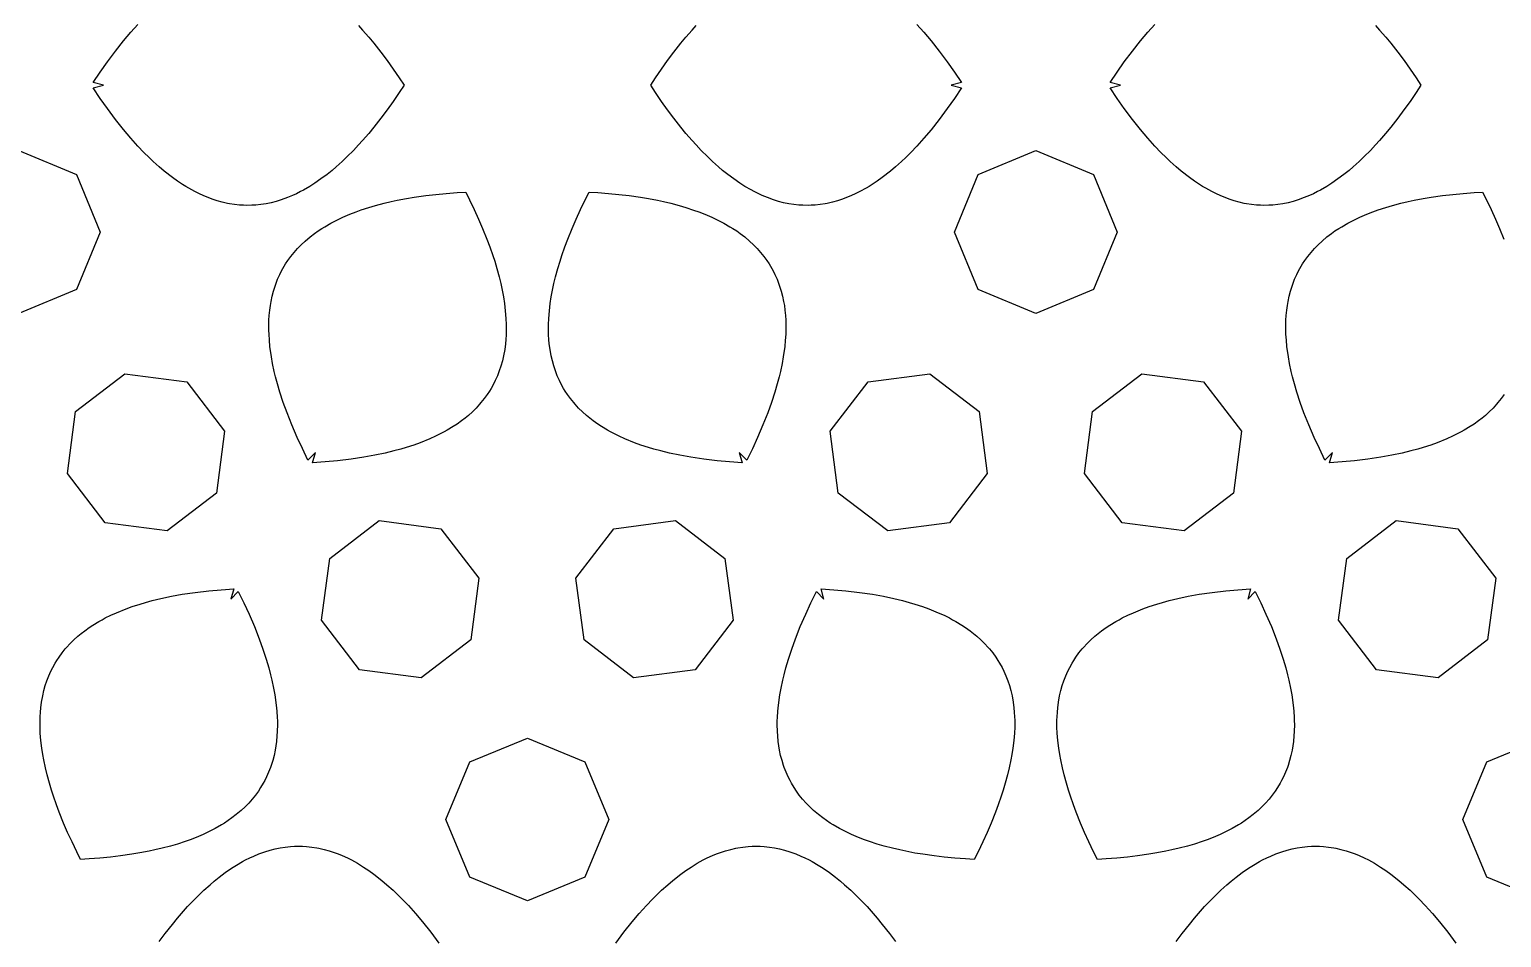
# Model space of a CAD drawing. Header units: metres. Extents: x 20 to 1108, y 20 to 485.
# Drawn here: x 221.62 to 265.05, y 46.83 to 73.61 of the extents above; entities that cross this region are included whole.
import ezdxf

# ---------------------------------------------------------------- set-up
doc = ezdxf.new("R2010")
doc.units = ezdxf.units.M

msp = doc.modelspace()

# ---------------------------------------------------------------- linework, layer by layer
for p, q in [((224.399, 73.2725), (224.609, 73.5205)), ((224.609, 73.5205), (224.819, 73.7559)), ((231.329, 73.7227), (231.449, 73.5889)), ((231.449, 73.5889), (231.629, 73.3799)), ((240.988, 73.3799), (241.168, 73.5889)), ((241.168, 73.5889), (241.288, 73.7227)), ((247.798, 73.7549), (248.009, 73.5205)), ((248.009, 73.5205), (248.219, 73.2725)), ((254.399, 73.2725), (254.609, 73.5205)), ((254.609, 73.5205), (254.819, 73.7559)), ((261.329, 73.7227), (261.449, 73.5889)), ((261.449, 73.5889), (261.629, 73.3799)), ((223.919, 72.6484), (224.159, 72.9697)), ((224.159, 72.9697), (224.399, 73.2725)), ((231.629, 73.3799), (231.779, 73.1982)), ((231.779, 73.1982), (231.988, 72.9307)), ((240.629, 72.9307), (240.838, 73.1982)), ((240.838, 73.1982), (240.988, 73.3799)), ((248.219, 73.2725), (248.458, 72.9697)), ((248.458, 72.9697), (248.698, 72.6484)), ((253.919, 72.6484), (254.159, 72.9697)), ((254.159, 72.9697), (254.399, 73.2725)), ((261.629, 73.3799), (261.779, 73.1982)), ((261.779, 73.1982), (261.988, 72.9307)), ((223.709, 72.3506), (223.919, 72.6484)), ((231.988, 72.9307), (232.17, 72.6895)), ((232.17, 72.6895), (232.35, 72.4375)), ((240.269, 72.4375), (240.447, 72.6895)), ((240.447, 72.6895), (240.629, 72.9307)), ((248.698, 72.6484), (248.908, 72.3506)), ((253.709, 72.3506), (253.919, 72.6484)), ((261.988, 72.9307), (262.17, 72.6895)), ((262.17, 72.6895), (262.35, 72.4375)), ((223.499, 72.0391), (223.709, 72.3506)), ((232.35, 72.4375), (232.529, 72.1748)), ((232.529, 72.1748), (232.67, 71.9619)), ((239.947, 71.9609), (240.089, 72.1748)), ((240.089, 72.1748), (240.269, 72.4375)), ((248.908, 72.3506), (249.118, 72.0391)), ((253.499, 72.0391), (253.709, 72.3506)), ((262.35, 72.4375), (262.529, 72.1748)), ((262.529, 72.1748), (262.67, 71.9619)), ((223.806, 71.9609), (223.499, 72.0391)), ((223.499, 71.8828), (223.806, 71.9609)), ((223.709, 71.5723), (223.499, 71.8828)), ((232.529, 71.748), (232.349, 71.4844)), ((232.67, 71.9619), (232.529, 71.748)), ((240.089, 71.748), (239.947, 71.9609)), ((240.268, 71.4854), (240.089, 71.748)), ((249.118, 72.0391), (248.812, 71.9609)), ((248.812, 71.9609), (249.118, 71.8828)), ((249.118, 71.8828), (248.908, 71.5723)), ((253.806, 71.9609), (253.499, 72.0391)), ((253.499, 71.8828), (253.806, 71.9609)), ((253.709, 71.5723), (253.499, 71.8828)), ((262.529, 71.748), (262.349, 71.4844)), ((262.67, 71.9619), (262.529, 71.748)), ((223.919, 71.2744), (223.709, 71.5723)), ((224.159, 70.9521), (223.919, 71.2744)), ((232.169, 71.2324), (231.988, 70.9922)), ((232.349, 71.4844), (232.169, 71.2324)), ((240.447, 71.2324), (240.268, 71.4854)), ((240.629, 70.9922), (240.447, 71.2324)), ((248.698, 71.2734), (248.458, 70.9521)), ((248.908, 71.5723), (248.698, 71.2734)), ((253.919, 71.2744), (253.709, 71.5723)), ((254.159, 70.9521), (253.919, 71.2744)), ((262.169, 71.2324), (261.988, 70.9922)), ((262.349, 71.4844), (262.169, 71.2324)), ((224.399, 70.6504), (224.159, 70.9521)), ((231.988, 70.9922), (231.779, 70.7246)), ((240.838, 70.7246), (240.629, 70.9922)), ((248.458, 70.9521), (248.218, 70.6494)), ((254.399, 70.6504), (254.159, 70.9521)), ((261.988, 70.9922), (261.779, 70.7246)), ((224.609, 70.4023), (224.399, 70.6504)), ((224.82, 70.167), (224.609, 70.4023)), ((231.628, 70.542), (231.448, 70.333)), ((231.779, 70.7246), (231.628, 70.542)), ((240.988, 70.542), (240.838, 70.7246)), ((241.168, 70.333), (240.988, 70.542)), ((248.009, 70.4023), (247.799, 70.167)), ((248.218, 70.6494), (248.009, 70.4023)), ((254.609, 70.4023), (254.399, 70.6504)), ((254.82, 70.167), (254.609, 70.4023)), ((261.628, 70.542), (261.448, 70.333)), ((261.779, 70.7246), (261.628, 70.542)), ((221.309, 70.0312), (223.006, 69.3281)), ((224.998, 69.9785), (224.82, 70.167)), ((225.149, 69.8291), (224.998, 69.9785)), ((231.179, 70.04), (230.998, 69.8574)), ((231.328, 70.1992), (231.179, 70.04)), ((231.448, 70.333), (231.328, 70.1992)), ((241.288, 70.2002), (241.168, 70.333)), ((241.439, 70.04), (241.288, 70.2002)), ((241.619, 69.8574), (241.439, 70.04)), ((247.618, 69.9775), (247.469, 69.8291)), ((247.799, 70.167), (247.618, 69.9775)), ((249.612, 69.3281), (251.309, 70.0312)), ((251.309, 70.0312), (253.006, 69.3281)), ((254.998, 69.9785), (254.82, 70.167)), ((255.149, 69.8291), (254.998, 69.9785)), ((261.179, 70.04), (260.998, 69.8574)), ((261.328, 70.1992), (261.179, 70.04)), ((261.448, 70.333), (261.328, 70.1992)), ((225.269, 69.7158), (225.149, 69.8291)), ((225.449, 69.5527), (225.269, 69.7158)), ((225.599, 69.4268), (225.449, 69.5527)), ((230.669, 69.5527), (230.549, 69.4502)), ((230.85, 69.7158), (230.669, 69.5527)), ((230.998, 69.8574), (230.85, 69.7158)), ((241.768, 69.7148), (241.619, 69.8574)), ((241.948, 69.5527), (241.768, 69.7148)), ((242.068, 69.4512), (241.948, 69.5527)), ((247.168, 69.5527), (247.019, 69.4268)), ((247.349, 69.7148), (247.168, 69.5527)), ((247.469, 69.8291), (247.349, 69.7148)), ((255.269, 69.7158), (255.149, 69.8291)), ((255.449, 69.5527), (255.269, 69.7158)), ((255.599, 69.4268), (255.449, 69.5527)), ((260.669, 69.5527), (260.549, 69.4502)), ((260.85, 69.7158), (260.669, 69.5527)), ((260.998, 69.8574), (260.85, 69.7158)), ((223.006, 69.3281), (223.709, 67.6309)), ((225.839, 69.2383), (225.599, 69.4268)), ((225.988, 69.1318), (225.839, 69.2383)), ((226.139, 69.0322), (225.988, 69.1318)), ((230.038, 69.0703), (229.89, 68.9766)), ((230.22, 69.1963), (230.038, 69.0703)), ((230.399, 69.3301), (230.22, 69.1963)), ((230.549, 69.4502), (230.399, 69.3301)), ((242.219, 69.3301), (242.068, 69.4512)), ((242.398, 69.1963), (242.219, 69.3301)), ((242.579, 69.0703), (242.398, 69.1963)), ((242.728, 68.9756), (242.579, 69.0703)), ((246.629, 69.1318), (246.479, 69.0322)), ((246.779, 69.2383), (246.629, 69.1318)), ((247.019, 69.4268), (246.779, 69.2383)), ((248.908, 67.6309), (249.612, 69.3281)), ((253.006, 69.3281), (253.709, 67.6309)), ((255.839, 69.2383), (255.599, 69.4268)), ((255.988, 69.1318), (255.839, 69.2383)), ((256.139, 69.0322), (255.988, 69.1318)), ((260.038, 69.0703), (259.89, 68.9766)), ((260.22, 69.1963), (260.038, 69.0703)), ((260.399, 69.3301), (260.22, 69.1963)), ((260.549, 69.4502), (260.399, 69.3301)), ((226.23, 68.9756), (226.139, 69.0322)), ((226.319, 68.9219), (226.23, 68.9756)), ((226.498, 68.8232), (226.319, 68.9219)), ((226.618, 68.7637), (226.498, 68.8232)), ((226.769, 68.6953), (226.618, 68.7637)), ((226.89, 68.6455), (226.769, 68.6953)), ((227.008, 68.6016), (226.89, 68.6455)), ((229.229, 68.6455), (229.049, 68.5811)), ((229.379, 68.708), (229.229, 68.6455)), ((229.498, 68.7627), (229.379, 68.708)), ((229.618, 68.8232), (229.498, 68.7627)), ((229.709, 68.8711), (229.618, 68.8232)), ((229.89, 68.9766), (229.709, 68.8711)), ((232.47, 68.5674), (232.739, 68.6182)), ((232.739, 68.6182), (232.973, 68.6572)), ((232.973, 68.6572), (233.31, 68.7051)), ((233.31, 68.7051), (233.609, 68.7412)), ((233.609, 68.7412), (233.917, 68.7705)), ((233.917, 68.7705), (234.235, 68.7949)), ((234.235, 68.7949), (234.489, 68.8105)), ((234.489, 68.8105), (234.604, 68.5811)), ((238.014, 68.5811), (238.128, 68.8105)), ((238.128, 68.8105), (238.383, 68.7949)), ((238.383, 68.7949), (238.7, 68.7705)), ((238.7, 68.7705), (239.009, 68.7412)), ((239.009, 68.7412), (239.308, 68.7051)), ((239.308, 68.7051), (239.645, 68.6572)), ((239.645, 68.6572), (239.878, 68.6191)), ((239.878, 68.6191), (240.148, 68.5674)), ((242.907, 68.8721), (242.728, 68.9756)), ((242.998, 68.8232), (242.907, 68.8721)), ((243.119, 68.7637), (242.998, 68.8232)), ((243.238, 68.708), (243.119, 68.7637)), ((243.389, 68.6455), (243.238, 68.708)), ((243.568, 68.5811), (243.389, 68.6455)), ((245.728, 68.6455), (245.608, 68.6006)), ((245.848, 68.6953), (245.728, 68.6455)), ((245.998, 68.7637), (245.848, 68.6953)), ((246.119, 68.8232), (245.998, 68.7637)), ((246.299, 68.9219), (246.119, 68.8232)), ((246.389, 68.9756), (246.299, 68.9219)), ((246.479, 69.0322), (246.389, 68.9756)), ((256.23, 68.9756), (256.139, 69.0322)), ((256.319, 68.9219), (256.23, 68.9756)), ((256.498, 68.8232), (256.319, 68.9219)), ((256.618, 68.7637), (256.498, 68.8232)), ((256.769, 68.6953), (256.618, 68.7637)), ((256.89, 68.6455), (256.769, 68.6953)), ((257.008, 68.6016), (256.89, 68.6455)), ((259.229, 68.6455), (259.049, 68.5811)), ((259.38, 68.708), (259.229, 68.6455)), ((259.498, 68.7627), (259.38, 68.708)), ((259.618, 68.8232), (259.498, 68.7627)), ((259.709, 68.8711), (259.618, 68.8232)), ((259.89, 68.9766), (259.709, 68.8711)), ((262.47, 68.5674), (262.739, 68.6182)), ((262.739, 68.6182), (262.973, 68.6572)), ((262.973, 68.6572), (263.31, 68.7051)), ((263.31, 68.7051), (263.609, 68.7412)), ((263.609, 68.7412), (263.917, 68.7705)), ((263.917, 68.7705), (264.235, 68.7949)), ((264.235, 68.7949), (264.489, 68.8105)), ((264.489, 68.8105), (264.604, 68.5811)), ((227.158, 68.5527), (227.008, 68.6016)), ((227.308, 68.5117), (227.158, 68.5527)), ((227.459, 68.4775), (227.308, 68.5117)), ((227.519, 68.4658), (227.459, 68.4775)), ((227.67, 68.4424), (227.519, 68.4658)), ((227.82, 68.4277), (227.67, 68.4424)), ((227.939, 68.4199), (227.82, 68.4277)), ((228.029, 68.418), (227.939, 68.4199)), ((228.179, 68.4199), (228.029, 68.418)), ((228.298, 68.4277), (228.179, 68.4199)), ((228.448, 68.4424), (228.298, 68.4277)), ((228.6, 68.4658), (228.448, 68.4424)), ((228.749, 68.4971), (228.6, 68.4658)), ((228.899, 68.5352), (228.749, 68.4971)), ((229.049, 68.5811), (228.899, 68.5352)), ((231.075, 68.1592), (231.254, 68.2285)), ((231.254, 68.2285), (231.404, 68.2822)), ((231.404, 68.2822), (231.633, 68.3564)), ((231.633, 68.3564), (231.833, 68.4141)), ((231.833, 68.4141), (232.08, 68.4795)), ((232.08, 68.4795), (232.294, 68.5303)), ((232.294, 68.5303), (232.47, 68.5674)), ((234.604, 68.5811), (234.741, 68.2949)), ((234.741, 68.2949), (234.87, 68.0127)), ((237.747, 68.0127), (237.876, 68.2949)), ((237.876, 68.2949), (238.014, 68.5811)), ((240.148, 68.5674), (240.323, 68.5303)), ((240.323, 68.5303), (240.537, 68.4795)), ((240.537, 68.4795), (240.784, 68.4141)), ((240.784, 68.4141), (240.985, 68.3564)), ((240.985, 68.3564), (241.214, 68.2812)), ((241.214, 68.2812), (241.363, 68.2285)), ((241.363, 68.2285), (241.542, 68.1592)), ((243.719, 68.5352), (243.568, 68.5811)), ((243.867, 68.4971), (243.719, 68.5352)), ((244.018, 68.4658), (243.867, 68.4971)), ((244.169, 68.4424), (244.018, 68.4658)), ((244.32, 68.4277), (244.169, 68.4424)), ((244.439, 68.4199), (244.32, 68.4277)), ((244.588, 68.418), (244.439, 68.4199)), ((244.679, 68.4199), (244.588, 68.418)), ((244.798, 68.4277), (244.679, 68.4199)), ((244.947, 68.4424), (244.798, 68.4277)), ((245.099, 68.4658), (244.947, 68.4424)), ((245.158, 68.4775), (245.099, 68.4658)), ((245.31, 68.5117), (245.158, 68.4775)), ((245.459, 68.5527), (245.31, 68.5117)), ((245.608, 68.6006), (245.459, 68.5527)), ((257.158, 68.5527), (257.008, 68.6016)), ((257.308, 68.5117), (257.158, 68.5527)), ((257.459, 68.4775), (257.308, 68.5117)), ((257.519, 68.4658), (257.459, 68.4775)), ((257.67, 68.4424), (257.519, 68.4658)), ((257.82, 68.4277), (257.67, 68.4424)), ((257.939, 68.4199), (257.82, 68.4277)), ((258.029, 68.418), (257.939, 68.4199)), ((258.179, 68.4199), (258.029, 68.418)), ((258.298, 68.4277), (258.179, 68.4199)), ((258.448, 68.4424), (258.298, 68.4277)), ((258.6, 68.4658), (258.448, 68.4424)), ((258.75, 68.4971), (258.6, 68.4658)), ((258.899, 68.5352), (258.75, 68.4971)), ((259.049, 68.5811), (258.899, 68.5352)), ((261.075, 68.1592), (261.255, 68.2285)), ((261.255, 68.2285), (261.404, 68.2822)), ((261.404, 68.2822), (261.633, 68.3564)), ((261.633, 68.3564), (261.833, 68.4141)), ((261.833, 68.4141), (262.08, 68.4795)), ((262.08, 68.4795), (262.294, 68.5303)), ((262.294, 68.5303), (262.47, 68.5674)), ((264.604, 68.5811), (264.741, 68.2949)), ((264.741, 68.2949), (264.87, 68.0127)), ((230.246, 67.7363), (230.332, 67.79)), ((230.332, 67.79), (230.514, 67.8945)), ((230.514, 67.8945), (230.67, 67.9766)), ((230.67, 67.9766), (230.868, 68.0703)), ((230.868, 68.0703), (231.075, 68.1592)), ((234.87, 68.0127), (234.988, 67.7354)), ((237.629, 67.7354), (237.747, 68.0127)), ((241.542, 68.1592), (241.749, 68.0703)), ((241.749, 68.0703), (241.947, 67.9766)), ((241.947, 67.9766), (242.104, 67.8945)), ((242.104, 67.8945), (242.285, 67.79)), ((242.285, 67.79), (242.371, 67.7363)), ((260.246, 67.7363), (260.332, 67.79)), ((260.332, 67.79), (260.514, 67.8945)), ((260.514, 67.8945), (260.67, 67.9766)), ((260.67, 67.9766), (260.868, 68.0703)), ((260.868, 68.0703), (261.075, 68.1592)), ((264.87, 68.0127), (264.988, 67.7354)), ((223.709, 67.6309), (223.006, 65.9346)), ((229.637, 67.2568), (229.752, 67.3652)), ((229.752, 67.3652), (229.898, 67.4873)), ((229.898, 67.4873), (230.028, 67.5869)), ((230.028, 67.5869), (230.134, 67.6631)), ((230.134, 67.6631), (230.246, 67.7363)), ((234.988, 67.7354), (235.116, 67.4199)), ((235.116, 67.4199), (235.198, 67.1992)), ((237.418, 67.1992), (237.502, 67.4199)), ((237.502, 67.4199), (237.629, 67.7354)), ((242.371, 67.7363), (242.484, 67.6631)), ((242.484, 67.6631), (242.59, 67.5869)), ((242.59, 67.5869), (242.72, 67.4873)), ((242.72, 67.4873), (242.865, 67.3652)), ((242.865, 67.3652), (242.981, 67.2568)), ((249.612, 65.9346), (248.908, 67.6309)), ((253.709, 67.6309), (253.006, 65.9346)), ((259.637, 67.2568), (259.752, 67.3652)), ((259.752, 67.3652), (259.898, 67.4873)), ((259.898, 67.4873), (260.028, 67.5869)), ((260.028, 67.5869), (260.134, 67.6631)), ((260.134, 67.6631), (260.246, 67.7363)), ((264.988, 67.7354), (265.116, 67.4199)), ((229.244, 66.792), (229.331, 66.9131)), ((229.331, 66.9131), (229.427, 67.0312)), ((229.427, 67.0312), (229.529, 67.1465)), ((229.529, 67.1465), (229.637, 67.2568)), ((235.198, 67.1992), (235.29, 66.9385)), ((235.29, 66.9385), (235.345, 66.7686)), ((237.273, 66.7686), (237.328, 66.9385)), ((237.328, 66.9385), (237.418, 67.1992)), ((242.981, 67.2568), (243.089, 67.1465)), ((243.089, 67.1465), (243.191, 67.0312)), ((243.191, 67.0312), (243.286, 66.9131)), ((243.286, 66.9131), (243.373, 66.792)), ((259.244, 66.792), (259.331, 66.9131)), ((259.331, 66.9131), (259.427, 67.0312)), ((259.427, 67.0312), (259.529, 67.1465)), ((259.529, 67.1465), (259.637, 67.2568)), ((229.004, 66.376), (229.058, 66.4834)), ((229.058, 66.4834), (229.1, 66.5615)), ((229.1, 66.5615), (229.177, 66.6914)), ((229.177, 66.6914), (229.244, 66.792)), ((235.345, 66.7686), (235.408, 66.5576)), ((235.408, 66.5576), (235.475, 66.3115)), ((237.143, 66.3115), (237.21, 66.5576)), ((237.21, 66.5576), (237.273, 66.7686)), ((243.373, 66.792), (243.441, 66.6914)), ((243.441, 66.6914), (243.518, 66.5615)), ((243.518, 66.5615), (243.56, 66.4834)), ((243.56, 66.4834), (243.613, 66.376)), ((259.004, 66.376), (259.058, 66.4834)), ((259.058, 66.4834), (259.1, 66.5615)), ((259.1, 66.5615), (259.177, 66.6914)), ((259.177, 66.6914), (259.244, 66.792)), ((228.821, 65.8916), (228.867, 66.0391)), ((228.867, 66.0391), (228.887, 66.0957)), ((228.887, 66.0957), (228.942, 66.2373)), ((228.942, 66.2373), (229.004, 66.376)), ((235.475, 66.3115), (235.525, 66.1104)), ((235.525, 66.1104), (235.575, 65.873)), ((237.042, 65.873), (237.093, 66.1104)), ((237.093, 66.1104), (237.143, 66.3115)), ((243.613, 66.376), (243.676, 66.2373)), ((243.676, 66.2373), (243.731, 66.0957)), ((243.731, 66.0957), (243.75, 66.0391)), ((243.75, 66.0391), (243.796, 65.8916)), ((258.821, 65.8916), (258.867, 66.0391)), ((258.867, 66.0391), (258.887, 66.0957)), ((258.887, 66.0957), (258.942, 66.2373)), ((258.942, 66.2373), (259.004, 66.376)), ((223.006, 65.9346), (221.309, 65.2314)), ((228.728, 65.4609), (228.749, 65.5859)), ((228.749, 65.5859), (228.781, 65.7402)), ((228.781, 65.7402), (228.821, 65.8916)), ((235.575, 65.873), (235.604, 65.7188)), ((235.604, 65.7188), (235.633, 65.5273)), ((236.985, 65.5273), (237.014, 65.7188)), ((237.014, 65.7188), (237.042, 65.873)), ((243.796, 65.8916), (243.836, 65.7402)), ((243.836, 65.7402), (243.868, 65.5859)), ((243.868, 65.5859), (243.89, 65.4609)), ((251.309, 65.2314), (249.612, 65.9346)), ((253.006, 65.9346), (251.309, 65.2314)), ((258.728, 65.4609), (258.749, 65.5859)), ((258.749, 65.5859), (258.781, 65.7402)), ((258.781, 65.7402), (258.821, 65.8916)), ((228.687, 65.0361), (228.695, 65.168)), ((228.695, 65.168), (228.71, 65.332)), ((228.71, 65.332), (228.728, 65.4609)), ((235.633, 65.5273), (235.659, 65.3047)), ((235.659, 65.3047), (235.677, 65.0859)), ((236.941, 65.0859), (236.958, 65.3047)), ((236.958, 65.3047), (236.985, 65.5273)), ((243.89, 65.4609), (243.907, 65.332)), ((243.907, 65.332), (243.923, 65.168)), ((243.923, 65.168), (243.931, 65.0361)), ((258.687, 65.0361), (258.695, 65.168)), ((258.695, 65.168), (258.71, 65.332)), ((258.71, 65.332), (258.728, 65.4609)), ((228.682, 64.8301), (228.687, 65.0361)), ((228.684, 64.7246), (228.682, 64.8301)), ((228.688, 64.6191), (228.684, 64.7246)), ((235.677, 65.0859), (235.685, 64.9102)), ((235.685, 64.9102), (235.686, 64.7002)), ((236.932, 64.9092), (236.941, 65.0859)), ((236.932, 64.7002), (236.932, 64.9092)), ((243.935, 64.7246), (243.93, 64.6191)), ((243.931, 65.0361), (243.936, 64.8291)), ((243.936, 64.8291), (243.935, 64.7246)), ((258.682, 64.8301), (258.687, 65.0361)), ((258.684, 64.7246), (258.682, 64.8301)), ((258.688, 64.6191), (258.684, 64.7246)), ((228.698, 64.4395), (228.688, 64.6191)), ((228.716, 64.2559), (228.698, 64.4395)), ((235.661, 64.333), (235.641, 64.1719)), ((235.674, 64.4648), (235.661, 64.333)), ((235.682, 64.5986), (235.674, 64.4648)), ((235.686, 64.7002), (235.682, 64.5986)), ((236.936, 64.5996), (236.932, 64.7002)), ((236.944, 64.4658), (236.936, 64.5996)), ((236.956, 64.334), (236.944, 64.4658)), ((236.977, 64.1729), (236.956, 64.334)), ((243.918, 64.4385), (243.902, 64.2539)), ((243.93, 64.6191), (243.918, 64.4385)), ((258.699, 64.4395), (258.688, 64.6191)), ((258.716, 64.2559), (258.699, 64.4395)), ((228.758, 63.9551), (228.716, 64.2559)), ((228.794, 63.7598), (228.758, 63.9551)), ((235.607, 63.9854), (235.571, 63.8311)), ((235.641, 64.1719), (235.607, 63.9854)), ((237.011, 63.9854), (236.977, 64.1729)), ((237.047, 63.832), (237.011, 63.9854)), ((243.86, 63.9551), (243.824, 63.7598)), ((243.902, 64.2539), (243.86, 63.9551)), ((258.758, 63.9551), (258.716, 64.2559)), ((258.794, 63.7598), (258.758, 63.9551)), ((222.981, 62.3359), (224.438, 63.4551)), ((224.438, 63.4551), (226.259, 63.2139)), ((228.844, 63.5234), (228.794, 63.7598)), ((228.882, 63.3623), (228.844, 63.5234)), ((235.482, 63.5361), (235.426, 63.3955)), ((235.529, 63.6816), (235.482, 63.5361)), ((235.571, 63.8311), (235.529, 63.6816)), ((237.088, 63.6826), (237.047, 63.832)), ((237.136, 63.5381), (237.088, 63.6826)), ((237.192, 63.3965), (237.136, 63.5381)), ((243.774, 63.5234), (243.736, 63.3623)), ((243.824, 63.7598), (243.774, 63.5234)), ((246.359, 63.2139), (248.18, 63.4551)), ((248.18, 63.4551), (249.637, 62.3359)), ((252.981, 62.3359), (254.438, 63.4551)), ((254.438, 63.4551), (256.259, 63.2139)), ((258.844, 63.5234), (258.794, 63.7598)), ((258.882, 63.3623), (258.844, 63.5234)), ((226.259, 63.2139), (227.377, 61.7578)), ((228.937, 63.1592), (228.882, 63.3623)), ((229.011, 62.9082), (228.937, 63.1592)), ((235.238, 63.0186), (235.191, 62.9424)), ((235.311, 63.1494), (235.238, 63.0186)), ((235.364, 63.2568), (235.311, 63.1494)), ((235.426, 63.3955), (235.364, 63.2568)), ((237.253, 63.2578), (237.192, 63.3965)), ((237.307, 63.1494), (237.253, 63.2578)), ((237.379, 63.0195), (237.307, 63.1494)), ((237.427, 62.9424), (237.379, 63.0195)), ((243.681, 63.1592), (243.608, 62.9082)), ((243.736, 63.3623), (243.681, 63.1592)), ((245.24, 61.7578), (246.359, 63.2139)), ((256.259, 63.2139), (257.377, 61.7578)), ((258.937, 63.1592), (258.882, 63.3623)), ((259.011, 62.9082), (258.937, 63.1592)), ((229.108, 62.6094), (229.011, 62.9082)), ((229.219, 62.3037), (229.108, 62.6094)), ((234.901, 62.5547), (234.797, 62.4434)), ((234.941, 62.6016), (234.901, 62.5547)), ((235.035, 62.7188), (234.941, 62.6016)), ((235.124, 62.8418), (235.035, 62.7188)), ((235.191, 62.9424), (235.124, 62.8418)), ((237.493, 62.8418), (237.427, 62.9424)), ((237.581, 62.7207), (237.493, 62.8418)), ((237.676, 62.6025), (237.581, 62.7207)), ((237.716, 62.5557), (237.676, 62.6025)), ((237.821, 62.4434), (237.716, 62.5557)), ((243.509, 62.6094), (243.399, 62.3027)), ((243.608, 62.9082), (243.509, 62.6094)), ((259.108, 62.6094), (259.011, 62.9082)), ((259.219, 62.3037), (259.108, 62.6094)), ((264.901, 62.5547), (264.797, 62.4434)), ((264.941, 62.6016), (264.901, 62.5547)), ((265.035, 62.7188), (264.941, 62.6016)), ((265.124, 62.8418), (265.035, 62.7188)), ((222.74, 60.5137), (222.981, 62.3359)), ((229.361, 61.9443), (229.219, 62.3037)), ((234.471, 62.1465), (234.367, 62.0664)), ((234.569, 62.2266), (234.471, 62.1465)), ((234.686, 62.333), (234.569, 62.2266)), ((234.797, 62.4434), (234.686, 62.333)), ((237.931, 62.334), (237.821, 62.4434)), ((238.049, 62.2266), (237.931, 62.334)), ((238.147, 62.1465), (238.049, 62.2266)), ((238.25, 62.0664), (238.147, 62.1465)), ((243.399, 62.3027), (243.257, 61.9434)), ((249.637, 62.3359), (249.877, 60.5137)), ((252.74, 60.5137), (252.981, 62.3359)), ((259.361, 61.9443), (259.219, 62.3037)), ((264.471, 62.1465), (264.367, 62.0664)), ((264.569, 62.2266), (264.471, 62.1465)), ((264.686, 62.333), (264.569, 62.2266)), ((264.797, 62.4434), (264.686, 62.333)), ((227.377, 61.7578), (227.137, 59.9355)), ((229.519, 61.5752), (229.361, 61.9443)), ((233.76, 61.6895), (233.599, 61.6094)), ((233.855, 61.7393), (233.76, 61.6895)), ((233.946, 61.79), (233.855, 61.7393)), ((234.121, 61.8965), (233.946, 61.79)), ((234.235, 61.9707), (234.121, 61.8965)), ((234.367, 62.0664), (234.235, 61.9707)), ((238.383, 61.9707), (238.25, 62.0664)), ((238.495, 61.8975), (238.383, 61.9707)), ((238.671, 61.791), (238.495, 61.8975)), ((238.763, 61.7393), (238.671, 61.791)), ((238.857, 61.6895), (238.763, 61.7393)), ((239.018, 61.6094), (238.857, 61.6895)), ((243.257, 61.9434), (243.098, 61.5742)), ((245.481, 59.9355), (245.24, 61.7578)), ((257.377, 61.7578), (257.137, 59.9355)), ((259.52, 61.5752), (259.361, 61.9443)), ((263.76, 61.6895), (263.599, 61.6094)), ((263.855, 61.7393), (263.76, 61.6895)), ((263.946, 61.79), (263.855, 61.7393)), ((264.121, 61.8965), (263.946, 61.79)), ((264.235, 61.9707), (264.121, 61.8965)), ((264.367, 62.0664), (264.235, 61.9707)), ((229.672, 61.2451), (229.519, 61.5752)), ((229.837, 60.9072), (229.672, 61.2451)), ((232.735, 61.2773), (232.575, 61.2305)), ((232.964, 61.3516), (232.735, 61.2773)), ((233.149, 61.4189), (232.964, 61.3516)), ((233.431, 61.5332), (233.149, 61.4189)), ((233.599, 61.6094), (233.431, 61.5332)), ((239.186, 61.5332), (239.018, 61.6094)), ((239.469, 61.4189), (239.186, 61.5332)), ((239.654, 61.3525), (239.469, 61.4189)), ((239.883, 61.2773), (239.654, 61.3525)), ((240.042, 61.2305), (239.883, 61.2773)), ((242.946, 61.2441), (242.78, 60.9072)), ((243.098, 61.5742), (242.946, 61.2441)), ((259.672, 61.2451), (259.52, 61.5752)), ((259.837, 60.9072), (259.672, 61.2451)), ((262.735, 61.2773), (262.575, 61.2305)), ((262.964, 61.3516), (262.735, 61.2773)), ((263.149, 61.4189), (262.964, 61.3516)), ((263.431, 61.5332), (263.149, 61.4189)), ((263.599, 61.6094), (263.431, 61.5332)), ((230.057, 61.1328), (229.837, 60.9072)), ((229.972, 60.8291), (230.057, 61.1328)), ((230.346, 60.8545), (229.972, 60.8291)), ((230.708, 60.8877), (230.346, 60.8545)), ((231.107, 60.9355), (230.708, 60.8877)), ((231.489, 60.9922), (231.107, 60.9355)), ((231.811, 61.0498), (231.489, 60.9922)), ((232.117, 61.1143), (231.811, 61.0498)), ((232.372, 61.1758), (232.117, 61.1143)), ((232.575, 61.2305), (232.372, 61.1758)), ((240.245, 61.1758), (240.042, 61.2305)), ((240.5, 61.1143), (240.245, 61.1758)), ((240.807, 61.0488), (240.5, 61.1143)), ((241.128, 60.9922), (240.807, 61.0488)), ((241.511, 60.9355), (241.128, 60.9922)), ((241.909, 60.8877), (241.511, 60.9355)), ((242.272, 60.8545), (241.909, 60.8877)), ((242.646, 60.8291), (242.272, 60.8545)), ((242.78, 60.9072), (242.561, 61.1328)), ((242.561, 61.1328), (242.646, 60.8291)), ((260.057, 61.1328), (259.837, 60.9072)), ((259.972, 60.8291), (260.057, 61.1328)), ((260.346, 60.8545), (259.972, 60.8291)), ((260.708, 60.8877), (260.346, 60.8545)), ((261.107, 60.9355), (260.708, 60.8877)), ((261.489, 60.9922), (261.107, 60.9355)), ((261.811, 61.0498), (261.489, 60.9922)), ((262.117, 61.1143), (261.811, 61.0498)), ((262.372, 61.1758), (262.117, 61.1143)), ((262.575, 61.2305), (262.372, 61.1758)), ((223.859, 59.0576), (222.74, 60.5137)), ((249.877, 60.5137), (248.759, 59.0576)), ((253.859, 59.0576), (252.74, 60.5137)), ((227.137, 59.9355), (225.68, 58.8174)), ((246.938, 58.8174), (245.481, 59.9355)), ((257.137, 59.9355), (255.68, 58.8174)), ((230.481, 58.0059), (231.938, 59.125)), ((231.938, 59.125), (233.759, 58.8848)), ((238.859, 58.8848), (240.68, 59.125)), ((240.68, 59.125), (242.137, 58.0059)), ((260.481, 58.0059), (261.938, 59.125)), ((261.938, 59.125), (263.759, 58.8848)), ((225.68, 58.8174), (223.859, 59.0576)), ((233.759, 58.8848), (234.877, 57.4277)), ((237.74, 57.4277), (238.859, 58.8848)), ((248.759, 59.0576), (246.938, 58.8174)), ((255.68, 58.8174), (253.859, 59.0576)), ((263.759, 58.8848), (264.877, 57.4277)), ((230.24, 56.1836), (230.481, 58.0059)), ((242.137, 58.0059), (242.377, 56.1836)), ((260.24, 56.1836), (260.481, 58.0059)), ((234.877, 57.4277), (234.637, 55.6055)), ((237.981, 55.6055), (237.74, 57.4277)), ((264.877, 57.4277), (264.637, 55.6055)), ((225.5, 56.8271), (225.807, 56.8926)), ((225.807, 56.8926), (226.128, 56.9502)), ((226.128, 56.9502), (226.511, 57.0068)), ((226.511, 57.0068), (226.909, 57.0537)), ((226.909, 57.0537), (227.272, 57.0869)), ((227.272, 57.0869), (227.646, 57.1123)), ((227.646, 57.1123), (227.561, 56.8096)), ((227.561, 56.8096), (227.78, 57.0342)), ((227.78, 57.0342), (227.946, 56.6963)), ((244.672, 56.6963), (244.837, 57.0342)), ((244.837, 57.0342), (245.057, 56.8096)), ((245.057, 56.8096), (244.972, 57.1123)), ((244.972, 57.1123), (245.346, 57.0869)), ((245.346, 57.0869), (245.708, 57.0537)), ((245.708, 57.0537), (246.107, 57.0068)), ((246.107, 57.0068), (246.489, 56.9502)), ((246.489, 56.9502), (246.811, 56.8926)), ((246.811, 56.8926), (247.117, 56.8271)), ((255.5, 56.8271), (255.807, 56.8926)), ((255.807, 56.8926), (256.128, 56.9502)), ((256.128, 56.9502), (256.511, 57.0068)), ((256.511, 57.0068), (256.909, 57.0537)), ((256.909, 57.0537), (257.272, 57.0869)), ((257.272, 57.0869), (257.646, 57.1123)), ((257.646, 57.1123), (257.561, 56.8096)), ((257.561, 56.8096), (257.78, 57.0342)), ((257.78, 57.0342), (257.946, 56.6963)), ((224.186, 56.4082), (224.469, 56.5225)), ((224.469, 56.5225), (224.654, 56.5898)), ((224.654, 56.5898), (224.883, 56.6641)), ((224.883, 56.6641), (225.042, 56.7109)), ((225.042, 56.7109), (225.245, 56.7656)), ((225.245, 56.7656), (225.5, 56.8271)), ((227.946, 56.6963), (228.099, 56.3662)), ((244.52, 56.3662), (244.672, 56.6963)), ((247.117, 56.8271), (247.372, 56.7656)), ((247.372, 56.7656), (247.575, 56.7109)), ((247.575, 56.7109), (247.735, 56.6641)), ((247.735, 56.6641), (247.964, 56.5898)), ((247.964, 56.5898), (248.149, 56.5225)), ((248.149, 56.5225), (248.432, 56.4082)), ((254.186, 56.4082), (254.469, 56.5225)), ((254.469, 56.5225), (254.654, 56.5898)), ((254.654, 56.5898), (254.883, 56.6641)), ((254.883, 56.6641), (255.042, 56.7109)), ((255.042, 56.7109), (255.245, 56.7656)), ((255.245, 56.7656), (255.5, 56.8271)), ((257.946, 56.6963), (258.098, 56.3662)), ((223.383, 55.9707), (223.495, 56.0439)), ((223.495, 56.0439), (223.671, 56.1514)), ((223.671, 56.1514), (223.763, 56.2021)), ((223.763, 56.2021), (223.857, 56.252)), ((223.857, 56.252), (224.018, 56.332)), ((224.018, 56.332), (224.186, 56.4082)), ((228.099, 56.3662), (228.257, 55.998)), ((231.359, 54.7275), (230.24, 56.1836)), ((242.377, 56.1836), (241.259, 54.7275)), ((244.361, 55.998), (244.52, 56.3662)), ((248.432, 56.4082), (248.6, 56.332)), ((248.6, 56.332), (248.761, 56.252)), ((248.761, 56.252), (248.855, 56.2021)), ((248.855, 56.2021), (248.946, 56.1514)), ((248.946, 56.1514), (249.122, 56.0439)), ((249.122, 56.0439), (249.235, 55.9707)), ((253.383, 55.9707), (253.495, 56.0439)), ((253.495, 56.0439), (253.671, 56.1514)), ((253.671, 56.1514), (253.763, 56.2021)), ((253.763, 56.2021), (253.857, 56.252)), ((253.857, 56.252), (254.018, 56.332)), ((254.018, 56.332), (254.186, 56.4082)), ((258.098, 56.3662), (258.257, 55.998)), ((261.359, 54.7275), (260.24, 56.1836)), ((222.821, 55.499), (222.931, 55.6084)), ((222.931, 55.6084), (223.049, 55.7148)), ((223.049, 55.7148), (223.147, 55.7949)), ((223.147, 55.7949), (223.25, 55.875)), ((223.25, 55.875), (223.383, 55.9707)), ((228.257, 55.998), (228.399, 55.6387)), ((228.399, 55.6387), (228.51, 55.332)), ((234.637, 55.6055), (233.18, 54.4873)), ((239.438, 54.4873), (237.981, 55.6055)), ((244.109, 55.332), (244.219, 55.6387)), ((244.219, 55.6387), (244.361, 55.998)), ((249.235, 55.9707), (249.367, 55.875)), ((249.367, 55.875), (249.471, 55.7949)), ((249.471, 55.7949), (249.569, 55.7148)), ((249.569, 55.7148), (249.687, 55.6084)), ((249.687, 55.6084), (249.797, 55.499)), ((252.821, 55.499), (252.931, 55.6084)), ((252.931, 55.6084), (253.049, 55.7148)), ((253.049, 55.7148), (253.147, 55.7949)), ((253.147, 55.7949), (253.25, 55.875)), ((253.25, 55.875), (253.383, 55.9707)), ((258.257, 55.998), (258.399, 55.6387)), ((258.399, 55.6387), (258.51, 55.332)), ((264.637, 55.6055), (263.18, 54.4873)), ((222.493, 55.0996), (222.581, 55.2217)), ((222.581, 55.2217), (222.676, 55.3398)), ((222.676, 55.3398), (222.716, 55.3857)), ((222.716, 55.3857), (222.821, 55.499)), ((228.51, 55.332), (228.607, 55.0332)), ((244.01, 55.0332), (244.109, 55.332)), ((249.797, 55.499), (249.902, 55.3857)), ((249.902, 55.3857), (249.942, 55.3398)), ((249.942, 55.3398), (250.036, 55.2217)), ((250.036, 55.2217), (250.124, 55.0996)), ((252.493, 55.0996), (252.581, 55.2217)), ((252.581, 55.2217), (252.676, 55.3398)), ((252.676, 55.3398), (252.716, 55.3857)), ((252.716, 55.3857), (252.821, 55.499)), ((258.51, 55.332), (258.607, 55.0332)), ((222.253, 54.6836), (222.307, 54.792)), ((222.307, 54.792), (222.379, 54.9219)), ((222.379, 54.9219), (222.427, 54.999)), ((222.427, 54.999), (222.493, 55.0996)), ((228.607, 55.0332), (228.681, 54.7822)), ((228.681, 54.7822), (228.736, 54.5791)), ((233.18, 54.4873), (231.359, 54.7275)), ((241.259, 54.7275), (239.438, 54.4873)), ((243.882, 54.5791), (243.937, 54.7822)), ((243.937, 54.7822), (244.01, 55.0332)), ((250.124, 55.0996), (250.191, 54.999)), ((250.191, 54.999), (250.238, 54.9219)), ((250.238, 54.9219), (250.311, 54.792)), ((250.311, 54.792), (250.364, 54.6836)), ((252.253, 54.6836), (252.307, 54.792)), ((252.307, 54.792), (252.379, 54.9219)), ((252.379, 54.9219), (252.427, 54.999)), ((252.427, 54.999), (252.493, 55.0996)), ((258.607, 55.0332), (258.681, 54.7822)), ((258.681, 54.7822), (258.736, 54.5791)), ((263.18, 54.4873), (261.359, 54.7275)), ((222.088, 54.2588), (222.136, 54.4033)), ((222.136, 54.4033), (222.192, 54.5449)), ((222.192, 54.5449), (222.253, 54.6836)), ((228.736, 54.5791), (228.774, 54.418)), ((228.774, 54.418), (228.823, 54.1816)), ((243.793, 54.1816), (243.844, 54.418)), ((243.844, 54.418), (243.882, 54.5791)), ((250.364, 54.6836), (250.426, 54.5449)), ((250.426, 54.5449), (250.482, 54.4033)), ((250.482, 54.4033), (250.529, 54.2588)), ((252.088, 54.2588), (252.136, 54.4033)), ((252.136, 54.4033), (252.192, 54.5449)), ((252.192, 54.5449), (252.253, 54.6836)), ((258.736, 54.5791), (258.774, 54.418)), ((258.774, 54.418), (258.823, 54.1816)), ((221.977, 53.7686), (222.011, 53.9561)), ((222.011, 53.9561), (222.046, 54.1094)), ((222.046, 54.1094), (222.088, 54.2588)), ((228.823, 54.1816), (228.86, 53.9863)), ((228.86, 53.9863), (228.902, 53.6855)), ((243.716, 53.6855), (243.758, 53.9863)), ((243.758, 53.9863), (243.793, 54.1816)), ((250.529, 54.2588), (250.571, 54.1094)), ((250.571, 54.1094), (250.607, 53.9561)), ((250.607, 53.9561), (250.641, 53.7686)), ((251.977, 53.7686), (252.011, 53.9561)), ((252.011, 53.9561), (252.046, 54.1094)), ((252.046, 54.1094), (252.088, 54.2588)), ((258.823, 54.1816), (258.86, 53.9863)), ((258.86, 53.9863), (258.902, 53.6855)), ((221.936, 53.3418), (221.944, 53.4756)), ((221.944, 53.4756), (221.956, 53.6074)), ((221.956, 53.6074), (221.977, 53.7686)), ((228.902, 53.6855), (228.919, 53.502)), ((228.919, 53.502), (228.93, 53.3223)), ((243.688, 53.3223), (243.699, 53.502)), ((243.699, 53.502), (243.716, 53.6855)), ((250.641, 53.7686), (250.661, 53.6074)), ((250.661, 53.6074), (250.674, 53.4756)), ((250.674, 53.4756), (250.682, 53.3418)), ((251.936, 53.3418), (251.944, 53.4756)), ((251.944, 53.4756), (251.956, 53.6074)), ((251.956, 53.6074), (251.977, 53.7686)), ((258.902, 53.6855), (258.918, 53.502)), ((258.918, 53.502), (258.93, 53.3223)), ((221.932, 53.2412), (221.936, 53.3418)), ((221.933, 53.0322), (221.932, 53.2412)), ((221.941, 52.8555), (221.933, 53.0322)), ((228.93, 53.3223), (228.934, 53.2168)), ((228.936, 53.1113), (228.931, 52.9062)), ((228.934, 53.2168), (228.936, 53.1113)), ((243.682, 53.1123), (243.683, 53.2168)), ((243.687, 52.9062), (243.682, 53.1123)), ((243.683, 53.2168), (243.688, 53.3223)), ((250.686, 53.0322), (250.677, 52.8545)), ((250.682, 53.3418), (250.686, 53.2412)), ((250.686, 53.2412), (250.686, 53.0322)), ((251.932, 53.2412), (251.936, 53.3418)), ((251.933, 53.0322), (251.932, 53.2412)), ((251.941, 52.8555), (251.933, 53.0322)), ((258.93, 53.3223), (258.934, 53.2168)), ((258.936, 53.1113), (258.931, 52.9062)), ((258.934, 53.2168), (258.936, 53.1113)), ((221.958, 52.6367), (221.941, 52.8555)), ((221.985, 52.4141), (221.958, 52.6367)), ((228.907, 52.6074), (228.89, 52.4795)), ((228.923, 52.7725), (228.907, 52.6074)), ((228.931, 52.9062), (228.923, 52.7725)), ((234.612, 52.0068), (236.309, 52.71)), ((236.309, 52.71), (238.006, 52.0068)), ((243.695, 52.7734), (243.687, 52.9062)), ((243.71, 52.6094), (243.695, 52.7734)), ((243.728, 52.4805), (243.71, 52.6094)), ((250.659, 52.6357), (250.633, 52.4131)), ((250.677, 52.8545), (250.659, 52.6357)), ((251.958, 52.6367), (251.941, 52.8555)), ((251.985, 52.4141), (251.958, 52.6367)), ((258.907, 52.6074), (258.89, 52.4795)), ((258.923, 52.7725), (258.907, 52.6074)), ((258.931, 52.9062), (258.923, 52.7725)), ((264.612, 52.0068), (266.309, 52.71)), ((222.014, 52.2227), (221.985, 52.4141)), ((222.042, 52.0684), (222.014, 52.2227)), ((228.835, 52.1992), (228.796, 52.0498)), ((228.868, 52.3535), (228.835, 52.1992)), ((228.89, 52.4795), (228.868, 52.3535)), ((243.749, 52.3555), (243.728, 52.4805)), ((243.781, 52.2012), (243.749, 52.3555)), ((243.821, 52.0498), (243.781, 52.2012)), ((250.604, 52.2227), (250.575, 52.0674)), ((250.633, 52.4131), (250.604, 52.2227)), ((252.014, 52.2227), (251.985, 52.4141)), ((252.042, 52.0684), (252.014, 52.2227)), ((258.835, 52.1992), (258.796, 52.0498)), ((258.867, 52.3535), (258.835, 52.1992)), ((258.89, 52.4795), (258.867, 52.3535)), ((222.093, 51.8311), (222.042, 52.0684)), ((222.143, 51.6299), (222.093, 51.8311)), ((228.675, 51.7031), (228.613, 51.5654)), ((228.731, 51.8447), (228.675, 51.7031)), ((228.749, 51.9023), (228.731, 51.8447)), ((228.796, 52.0498), (228.749, 51.9023)), ((233.908, 50.3105), (234.612, 52.0068)), ((238.006, 52.0068), (238.709, 50.3105)), ((243.867, 51.9033), (243.821, 52.0498)), ((243.887, 51.8457), (243.867, 51.9033)), ((243.942, 51.7041), (243.887, 51.8457)), ((244.004, 51.5664), (243.942, 51.7041)), ((250.525, 51.8311), (250.475, 51.6299)), ((250.575, 52.0674), (250.525, 51.8311)), ((252.093, 51.8311), (252.042, 52.0684)), ((252.143, 51.6299), (252.093, 51.8311)), ((258.675, 51.7031), (258.613, 51.5654)), ((258.731, 51.8447), (258.675, 51.7031)), ((258.75, 51.9023), (258.731, 51.8447)), ((258.796, 52.0498), (258.75, 51.9023)), ((263.908, 50.3105), (264.612, 52.0068)), ((222.209, 51.3838), (222.143, 51.6299)), ((222.273, 51.1729), (222.209, 51.3838)), ((228.44, 51.25), (228.373, 51.1494)), ((228.517, 51.3779), (228.44, 51.25)), ((228.56, 51.457), (228.517, 51.3779)), ((228.613, 51.5654), (228.56, 51.457)), ((244.058, 51.458), (244.004, 51.5664)), ((244.1, 51.3799), (244.058, 51.458)), ((244.177, 51.251), (244.1, 51.3799)), ((244.244, 51.1494), (244.177, 51.251)), ((250.407, 51.3838), (250.345, 51.1729)), ((250.475, 51.6299), (250.407, 51.3838)), ((252.209, 51.3838), (252.143, 51.6299)), ((252.273, 51.1729), (252.209, 51.3838)), ((258.44, 51.25), (258.373, 51.1494)), ((258.517, 51.3779), (258.44, 51.25)), ((258.56, 51.457), (258.517, 51.3779)), ((258.613, 51.5654), (258.56, 51.457)), ((222.327, 51.0029), (222.273, 51.1729)), ((222.419, 50.7422), (222.327, 51.0029)), ((228.191, 50.9102), (228.088, 50.7949)), ((228.285, 51.0264), (228.191, 50.9102)), ((228.373, 51.1494), (228.285, 51.0264)), ((244.331, 51.0283), (244.244, 51.1494)), ((244.427, 50.9102), (244.331, 51.0283)), ((244.529, 50.7959), (244.427, 50.9102)), ((250.289, 51.0029), (250.199, 50.7422)), ((250.345, 51.1729), (250.289, 51.0029)), ((252.327, 51.0029), (252.273, 51.1729)), ((252.419, 50.7422), (252.327, 51.0029)), ((258.191, 50.9102), (258.088, 50.7949)), ((258.285, 51.0264), (258.191, 50.9102)), ((258.373, 51.1494), (258.285, 51.0264)), ((222.501, 50.5215), (222.419, 50.7422)), ((222.629, 50.2061), (222.501, 50.5215)), ((227.72, 50.4541), (227.59, 50.3545)), ((227.865, 50.5771), (227.72, 50.4541)), ((227.98, 50.6836), (227.865, 50.5771)), ((228.088, 50.7949), (227.98, 50.6836)), ((244.637, 50.6846), (244.529, 50.7959)), ((244.752, 50.5771), (244.637, 50.6846)), ((244.898, 50.4541), (244.752, 50.5771)), ((245.028, 50.3545), (244.898, 50.4541)), ((250.115, 50.5215), (249.988, 50.2061)), ((250.199, 50.7422), (250.115, 50.5215)), ((252.501, 50.5215), (252.419, 50.7422)), ((252.629, 50.2061), (252.501, 50.5215)), ((257.72, 50.4541), (257.59, 50.3545)), ((257.865, 50.5771), (257.72, 50.4541)), ((257.98, 50.6836), (257.865, 50.5771)), ((258.088, 50.7949), (257.98, 50.6836)), ((222.747, 49.9287), (222.629, 50.2061)), ((226.946, 49.9639), (226.748, 49.8701)), ((227.104, 50.0469), (226.946, 49.9639)), ((227.284, 50.1504), (227.104, 50.0469)), ((227.371, 50.2051), (227.284, 50.1504)), ((227.484, 50.2783), (227.371, 50.2051)), ((227.59, 50.3545), (227.484, 50.2783)), ((234.612, 48.6133), (233.908, 50.3105)), ((238.709, 50.3105), (238.006, 48.6133)), ((245.134, 50.2783), (245.028, 50.3545)), ((245.246, 50.2051), (245.134, 50.2783)), ((245.332, 50.1514), (245.246, 50.2051)), ((245.514, 50.0469), (245.332, 50.1514)), ((245.67, 49.9648), (245.514, 50.0469)), ((245.868, 49.8711), (245.67, 49.9648)), ((249.988, 50.2061), (249.87, 49.9287)), ((252.747, 49.9287), (252.629, 50.2061)), ((256.946, 49.9639), (256.748, 49.8701)), ((257.104, 50.0469), (256.946, 49.9639)), ((257.284, 50.1504), (257.104, 50.0469)), ((257.371, 50.2051), (257.284, 50.1504)), ((257.484, 50.2783), (257.371, 50.2051)), ((257.59, 50.3545), (257.484, 50.2783)), ((264.612, 48.6133), (263.908, 50.3105)), ((222.876, 49.6475), (222.747, 49.9287)), ((223.014, 49.3604), (222.876, 49.6475)), ((225.784, 49.5273), (225.537, 49.4619)), ((225.985, 49.585), (225.784, 49.5273)), ((226.214, 49.6592), (225.985, 49.585)), ((226.363, 49.7139), (226.214, 49.6592)), ((226.542, 49.7822), (226.363, 49.7139)), ((226.748, 49.8701), (226.542, 49.7822)), ((229.169, 49.499), (229.32, 49.5146)), ((229.32, 49.5146), (229.439, 49.5215)), ((229.439, 49.5215), (229.588, 49.5234)), ((229.588, 49.5234), (229.679, 49.5215)), ((229.679, 49.5215), (229.798, 49.5146)), ((229.798, 49.5146), (229.947, 49.499)), ((242.67, 49.499), (242.82, 49.5146)), ((242.82, 49.5146), (242.939, 49.5215)), ((242.939, 49.5215), (243.029, 49.5234)), ((243.029, 49.5234), (243.179, 49.5225)), ((243.179, 49.5225), (243.298, 49.5146)), ((243.298, 49.5146), (243.448, 49.499)), ((246.075, 49.7822), (245.868, 49.8711)), ((246.255, 49.7139), (246.075, 49.7822)), ((246.404, 49.6602), (246.255, 49.7139)), ((246.633, 49.585), (246.404, 49.6602)), ((246.833, 49.5273), (246.633, 49.585)), ((247.08, 49.4619), (246.833, 49.5273)), ((249.741, 49.6475), (249.604, 49.3604)), ((249.87, 49.9287), (249.741, 49.6475)), ((252.876, 49.6475), (252.747, 49.9287)), ((253.014, 49.3604), (252.876, 49.6475)), ((255.784, 49.5273), (255.537, 49.4619)), ((255.985, 49.585), (255.784, 49.5273)), ((256.214, 49.6592), (255.985, 49.585)), ((256.363, 49.7139), (256.214, 49.6592)), ((256.542, 49.7822), (256.363, 49.7139)), ((256.748, 49.8701), (256.542, 49.7822)), ((259.169, 49.499), (259.32, 49.5146)), ((259.32, 49.5146), (259.439, 49.5215)), ((259.439, 49.5215), (259.588, 49.5234)), ((259.588, 49.5234), (259.679, 49.5215)), ((259.679, 49.5215), (259.798, 49.5146)), ((259.798, 49.5146), (259.947, 49.499)), ((223.128, 49.1309), (223.014, 49.3604)), ((223.383, 49.1465), (223.128, 49.1309)), ((223.7, 49.1719), (223.383, 49.1465)), ((224.009, 49.2012), (223.7, 49.1719)), ((224.308, 49.2363), (224.009, 49.2012)), ((224.645, 49.2842), (224.308, 49.2363)), ((224.878, 49.3232), (224.645, 49.2842)), ((225.148, 49.375), (224.878, 49.3232)), ((225.323, 49.4121), (225.148, 49.375)), ((225.537, 49.4619), (225.323, 49.4121)), ((227.907, 49.0693), (227.998, 49.1182)), ((227.998, 49.1182), (228.119, 49.1787)), ((228.119, 49.1787), (228.238, 49.2334)), ((228.238, 49.2334), (228.389, 49.2959)), ((228.389, 49.2959), (228.568, 49.3604)), ((228.568, 49.3604), (228.719, 49.4062)), ((228.719, 49.4062), (228.868, 49.4443)), ((228.868, 49.4443), (229.018, 49.4756)), ((229.018, 49.4756), (229.169, 49.499)), ((229.947, 49.499), (230.099, 49.4756)), ((230.099, 49.4756), (230.158, 49.4639)), ((230.158, 49.4639), (230.31, 49.4297)), ((230.31, 49.4297), (230.459, 49.3887)), ((230.459, 49.3887), (230.61, 49.3408)), ((230.61, 49.3408), (230.728, 49.2959)), ((230.728, 49.2959), (230.849, 49.2461)), ((230.849, 49.2461), (230.999, 49.1777)), ((230.999, 49.1777), (231.119, 49.1182)), ((231.119, 49.1182), (231.299, 49.0195)), ((241.319, 49.0195), (241.498, 49.1182)), ((241.498, 49.1182), (241.618, 49.1777)), ((241.618, 49.1777), (241.769, 49.2461)), ((241.769, 49.2461), (241.89, 49.2969)), ((241.89, 49.2969), (242.008, 49.3408)), ((242.008, 49.3408), (242.158, 49.3887)), ((242.158, 49.3887), (242.308, 49.4297)), ((242.308, 49.4297), (242.459, 49.4639)), ((242.459, 49.4639), (242.519, 49.4756)), ((242.519, 49.4756), (242.67, 49.499)), ((243.448, 49.499), (243.6, 49.4756)), ((243.6, 49.4756), (243.75, 49.4443)), ((243.75, 49.4443), (243.899, 49.4062)), ((243.899, 49.4062), (244.05, 49.3604)), ((244.05, 49.3604), (244.229, 49.2959)), ((244.229, 49.2959), (244.38, 49.2334)), ((244.38, 49.2334), (244.498, 49.1787)), ((244.498, 49.1787), (244.619, 49.1182)), ((244.619, 49.1182), (244.71, 49.0693)), ((247.294, 49.4121), (247.08, 49.4619)), ((247.47, 49.375), (247.294, 49.4121)), ((247.739, 49.3223), (247.47, 49.375)), ((247.973, 49.2842), (247.739, 49.3223)), ((248.31, 49.2363), (247.973, 49.2842)), ((248.609, 49.2012), (248.31, 49.2363)), ((248.917, 49.1719), (248.609, 49.2012)), ((249.235, 49.1465), (248.917, 49.1719)), ((249.489, 49.1309), (249.235, 49.1465)), ((249.604, 49.3604), (249.489, 49.1309)), ((253.128, 49.1309), (253.014, 49.3604)), ((253.383, 49.1465), (253.128, 49.1309)), ((253.7, 49.1719), (253.383, 49.1465)), ((254.009, 49.2012), (253.7, 49.1719)), ((254.308, 49.2363), (254.009, 49.2012)), ((254.645, 49.2842), (254.308, 49.2363)), ((254.878, 49.3232), (254.645, 49.2842)), ((255.148, 49.375), (254.878, 49.3232)), ((255.323, 49.4121), (255.148, 49.375)), ((255.537, 49.4619), (255.323, 49.4121)), ((257.907, 49.0693), (257.998, 49.1182)), ((257.998, 49.1182), (258.119, 49.1787)), ((258.119, 49.1787), (258.238, 49.2334)), ((258.238, 49.2334), (258.389, 49.2959)), ((258.389, 49.2959), (258.568, 49.3604)), ((258.568, 49.3604), (258.719, 49.4062)), ((258.719, 49.4062), (258.867, 49.4443)), ((258.867, 49.4443), (259.018, 49.4756)), ((259.018, 49.4756), (259.169, 49.499)), ((259.947, 49.499), (260.099, 49.4756)), ((260.099, 49.4756), (260.158, 49.4639)), ((260.158, 49.4639), (260.31, 49.4297)), ((260.31, 49.4297), (260.459, 49.3887)), ((260.459, 49.3887), (260.61, 49.3408)), ((260.61, 49.3408), (260.728, 49.2959)), ((260.728, 49.2959), (260.849, 49.2461)), ((260.849, 49.2461), (260.999, 49.1777)), ((260.999, 49.1777), (261.119, 49.1182)), ((261.119, 49.1182), (261.299, 49.0195)), ((227.219, 48.6113), (227.398, 48.7461)), ((227.398, 48.7461), (227.579, 48.8711)), ((227.579, 48.8711), (227.728, 48.9658)), ((227.728, 48.9658), (227.907, 49.0693)), ((231.299, 49.0195), (231.388, 48.9658)), ((231.388, 48.9658), (231.479, 48.9092)), ((231.479, 48.9092), (231.629, 48.8096)), ((231.629, 48.8096), (231.779, 48.7031)), ((231.779, 48.7031), (232.019, 48.5146)), ((240.599, 48.5146), (240.839, 48.7031)), ((240.839, 48.7031), (240.988, 48.8096)), ((240.988, 48.8096), (241.139, 48.9092)), ((241.139, 48.9092), (241.229, 48.9668)), ((241.229, 48.9668), (241.319, 49.0195)), ((244.71, 49.0693), (244.89, 48.9658)), ((244.89, 48.9658), (245.038, 48.8711)), ((245.038, 48.8711), (245.22, 48.7461)), ((245.22, 48.7461), (245.399, 48.6113)), ((257.219, 48.6113), (257.398, 48.7461)), ((257.398, 48.7461), (257.579, 48.8711)), ((257.579, 48.8711), (257.728, 48.9658)), ((257.728, 48.9658), (257.907, 49.0693)), ((261.299, 49.0195), (261.388, 48.9658)), ((261.388, 48.9658), (261.479, 48.9092)), ((261.479, 48.9092), (261.629, 48.8096)), ((261.629, 48.8096), (261.779, 48.7031)), ((261.779, 48.7031), (262.019, 48.5146)), ((226.619, 48.084), (226.768, 48.2266)), ((226.768, 48.2266), (226.948, 48.3887)), ((226.948, 48.3887), (227.068, 48.4912)), ((227.068, 48.4912), (227.219, 48.6113)), ((232.019, 48.5146), (232.168, 48.3887)), ((232.168, 48.3887), (232.349, 48.2266)), ((232.349, 48.2266), (232.469, 48.1123)), ((236.309, 47.9102), (234.612, 48.6133)), ((238.006, 48.6133), (236.309, 47.9102)), ((240.149, 48.1123), (240.269, 48.2266)), ((240.269, 48.2266), (240.449, 48.3887)), ((240.449, 48.3887), (240.599, 48.5146)), ((245.399, 48.6113), (245.55, 48.4912)), ((245.55, 48.4912), (245.669, 48.3887)), ((245.669, 48.3887), (245.85, 48.2266)), ((245.85, 48.2266), (245.998, 48.084)), ((256.619, 48.084), (256.768, 48.2266)), ((256.768, 48.2266), (256.948, 48.3887)), ((256.948, 48.3887), (257.068, 48.4912)), ((257.068, 48.4912), (257.219, 48.6113)), ((262.019, 48.5146), (262.168, 48.3887)), ((262.168, 48.3887), (262.349, 48.2266)), ((262.349, 48.2266), (262.469, 48.1123)), ((266.309, 47.9102), (264.612, 48.6133)), ((226.288, 47.7412), (226.439, 47.9014)), ((226.439, 47.9014), (226.619, 48.084)), ((232.469, 48.1123), (232.619, 47.9639)), ((232.619, 47.9639), (232.798, 47.7744)), ((232.798, 47.7744), (233.009, 47.5391)), ((239.609, 47.5391), (239.819, 47.7744)), ((239.819, 47.7744), (239.998, 47.9639)), ((239.998, 47.9639), (240.149, 48.1123)), ((245.998, 48.084), (246.179, 47.9014)), ((246.179, 47.9014), (246.329, 47.7412)), ((256.288, 47.7412), (256.439, 47.9014)), ((256.439, 47.9014), (256.619, 48.084)), ((262.469, 48.1123), (262.619, 47.9639)), ((262.619, 47.9639), (262.798, 47.7744)), ((262.798, 47.7744), (263.009, 47.5391)), ((225.838, 47.2178), (225.988, 47.3994)), ((225.988, 47.3994), (226.168, 47.6084)), ((226.168, 47.6084), (226.288, 47.7412)), ((233.009, 47.5391), (233.219, 47.291)), ((239.399, 47.291), (239.609, 47.5391)), ((246.329, 47.7412), (246.449, 47.6084)), ((246.449, 47.6084), (246.629, 47.3994)), ((246.629, 47.3994), (246.779, 47.2178)), ((255.838, 47.2178), (255.988, 47.3994)), ((255.988, 47.3994), (256.168, 47.6084)), ((256.168, 47.6084), (256.288, 47.7412)), ((263.009, 47.5391), (263.219, 47.291)), ((225.447, 46.709), (225.629, 46.9502)), ((225.629, 46.9502), (225.838, 47.2178)), ((233.219, 47.291), (233.458, 46.9893)), ((233.458, 46.9893), (233.698, 46.668)), ((238.919, 46.668), (239.159, 46.9893)), ((239.159, 46.9893), (239.399, 47.291)), ((246.779, 47.2178), (246.988, 46.9502)), ((246.988, 46.9502), (247.17, 46.709)), ((255.447, 46.709), (255.629, 46.9502)), ((255.629, 46.9502), (255.838, 47.2178)), ((263.219, 47.291), (263.458, 46.9893)), ((263.458, 46.9893), (263.698, 46.668))]:
    msp.add_line(p, q)

doc.saveas('drawing.dxf')
